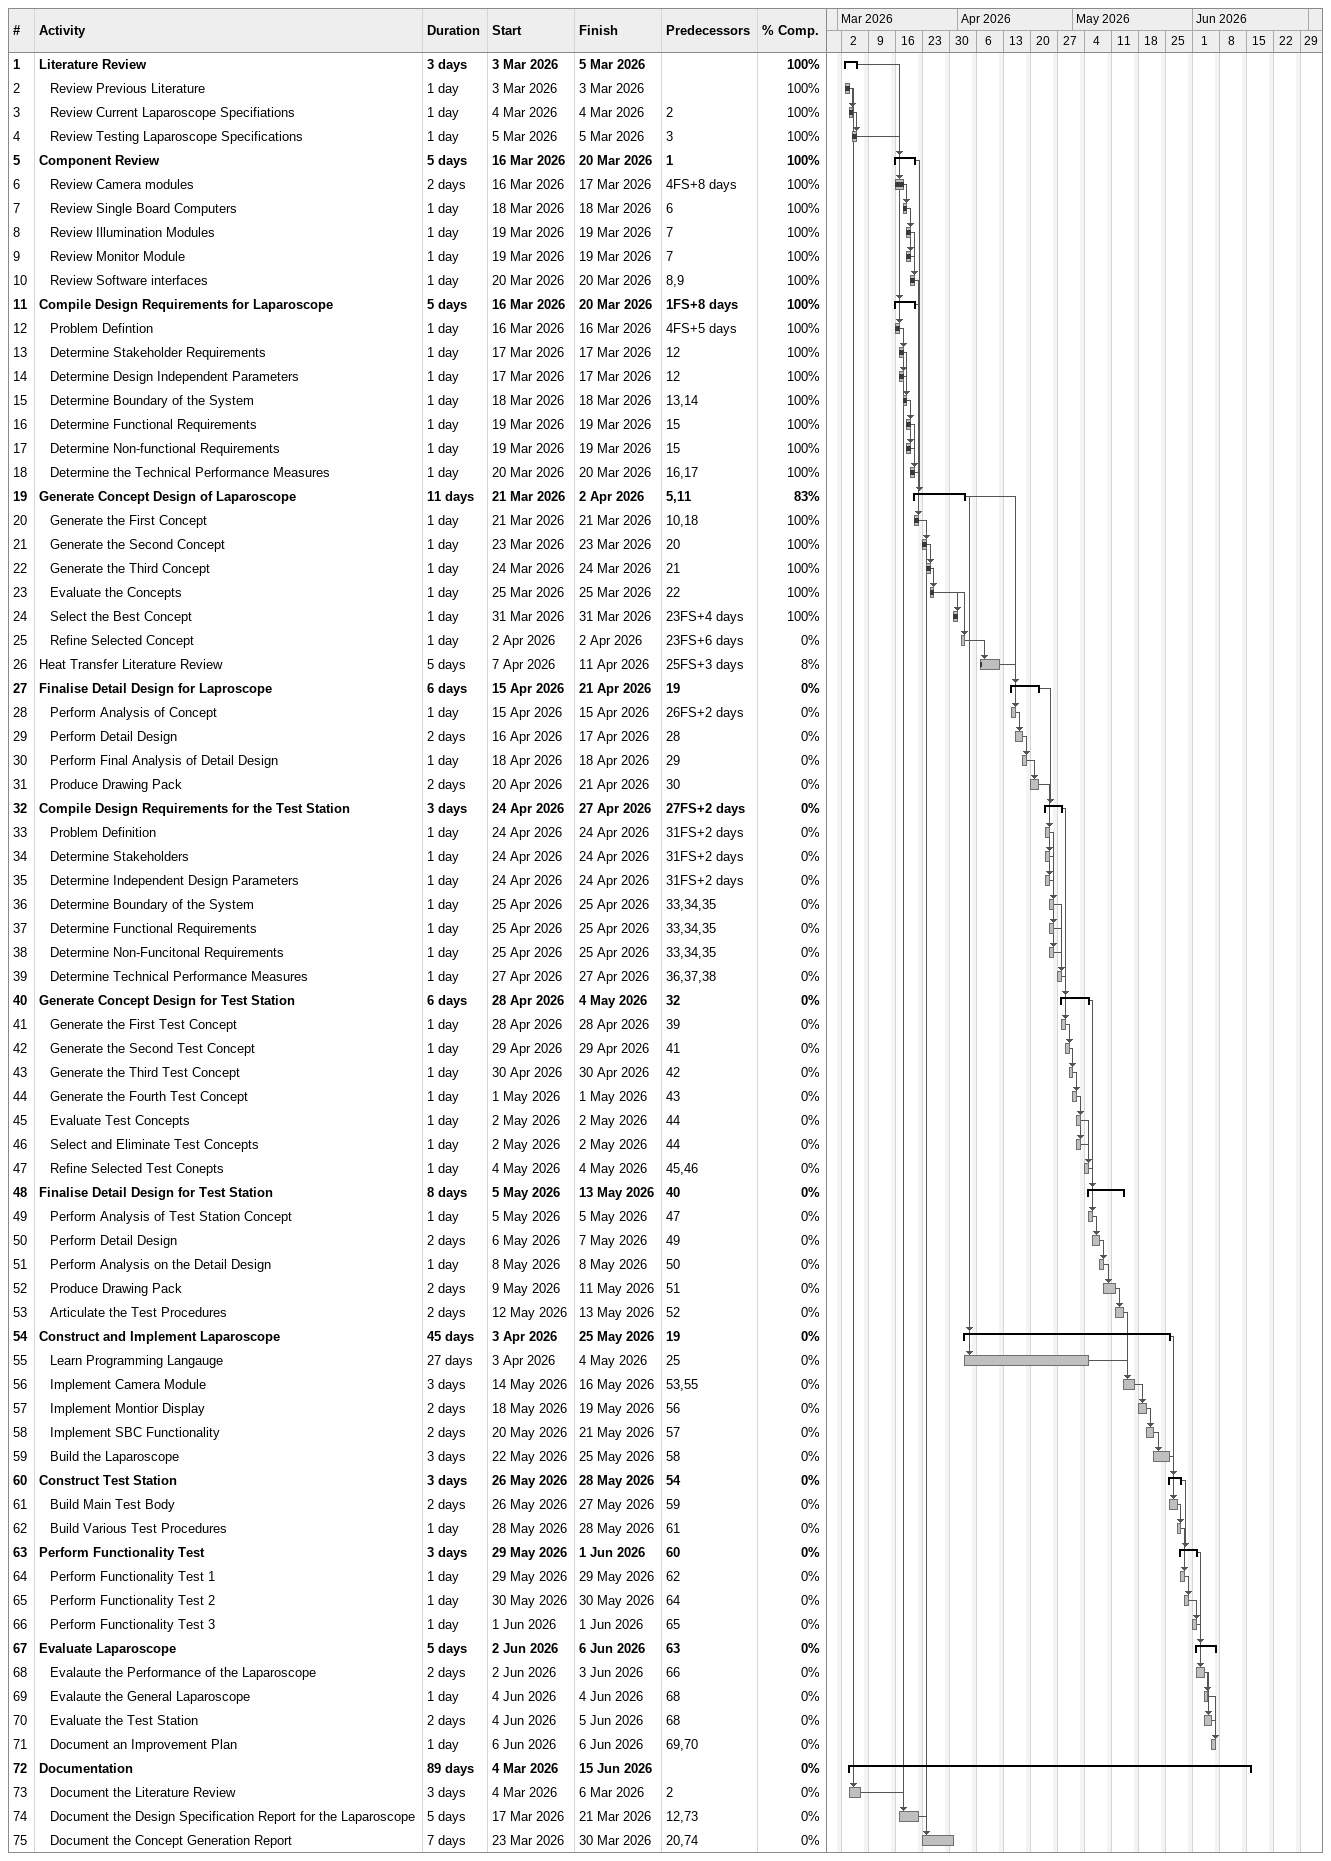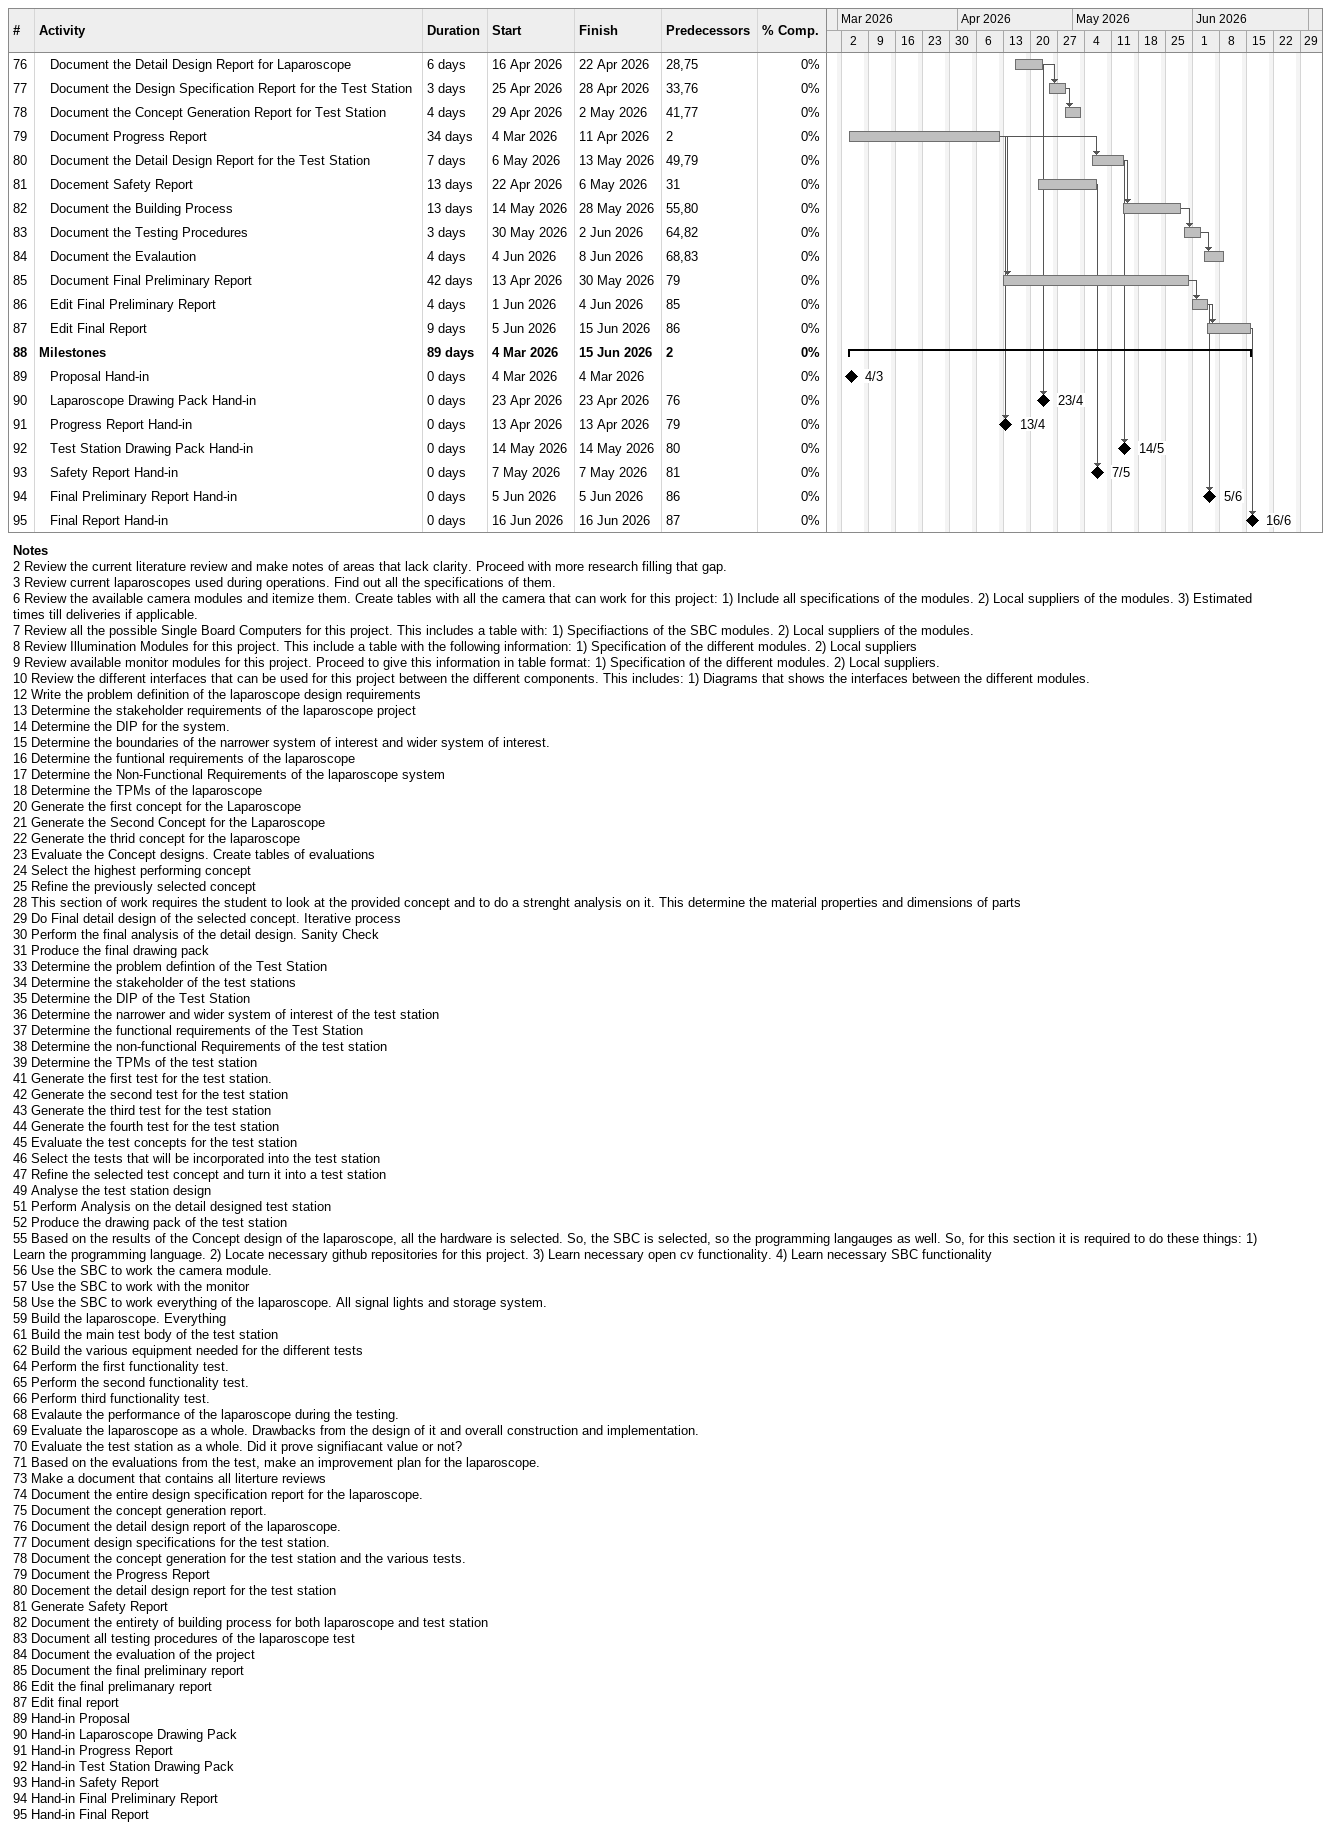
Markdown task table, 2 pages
| ID | Level | Task | Duration | Start | Finish | Predecessors | % complete |
|---|---|---|---|---|---|---|---|
| 1 | 1 | **Literature Review** | 3d | 2026-03-03 | 2026-03-05 |  | 100 |
| 2 | 2 | Review Previous Literature | 1d | 2026-03-03 | 2026-03-03 |  | 100 |
| 3 | 2 | Review Current Laparoscope Specifiations | 1d | 2026-03-04 | 2026-03-04 | 2 | 100 |
| 4 | 2 | Review Testing Laparoscope Specifications | 1d | 2026-03-05 | 2026-03-05 | 3 | 100 |
| 5 | 1 | **Component Review** | 5d | 2026-03-16 | 2026-03-20 | 1 | 100 |
| 6 | 2 | Review Camera modules | 2d | 2026-03-16 | 2026-03-17 | 4FS+8d | 100 |
| 7 | 2 | Review Single Board Computers | 1d | 2026-03-18 | 2026-03-18 | 6 | 100 |
| 8 | 2 | Review Illumination Modules | 1d | 2026-03-19 | 2026-03-19 | 7 | 100 |
| 9 | 2 | Review Monitor Module | 1d | 2026-03-19 | 2026-03-19 | 7 | 100 |
| 10 | 2 | Review Software interfaces | 1d | 2026-03-20 | 2026-03-20 | 8, 9 | 100 |
| 11 | 1 | **Compile Design Requirements for Laparoscope** | 5d | 2026-03-16 | 2026-03-20 | 1FS+8d | 100 |
| 12 | 2 | Problem Defintion | 1d | 2026-03-16 | 2026-03-16 | 4FS+5d | 100 |
| 13 | 2 | Determine Stakeholder Requirements | 1d | 2026-03-17 | 2026-03-17 | 12 | 100 |
| 14 | 2 | Determine Design Independent Parameters | 1d | 2026-03-17 | 2026-03-17 | 12 | 100 |
| 15 | 2 | Determine Boundary of the System | 1d | 2026-03-18 | 2026-03-18 | 13, 14 | 100 |
| 16 | 2 | Determine Functional Requirements | 1d | 2026-03-19 | 2026-03-19 | 15 | 100 |
| 17 | 2 | Determine Non-functional Requirements | 1d | 2026-03-19 | 2026-03-19 | 15 | 100 |
| 18 | 2 | Determine the Technical Performance Measures | 1d | 2026-03-20 | 2026-03-20 | 16, 17 | 100 |
| 19 | 1 | **Generate Concept Design of Laparoscope** | 11d | 2026-03-21 | 2026-04-02 | 5, 11 | 83 |
| 20 | 2 | Generate the First Concept | 1d | 2026-03-21 | 2026-03-21 | 10, 18 | 100 |
| 21 | 2 | Generate the Second Concept | 1d | 2026-03-23 | 2026-03-23 | 20 | 100 |
| 22 | 2 | Generate the Third Concept | 1d | 2026-03-24 | 2026-03-24 | 21 | 100 |
| 23 | 2 | Evaluate the Concepts | 1d | 2026-03-25 | 2026-03-25 | 22 | 100 |
| 24 | 2 | Select the Best Concept | 1d | 2026-03-31 | 2026-03-31 | 23FS+4d | 100 |
| 25 | 2 | Refine Selected Concept | 1d | 2026-04-02 | 2026-04-02 | 23FS+6d | 0 |
| 26 | 1 | Heat Transfer Literature Review | 5d | 2026-04-07 | 2026-04-11 | 25FS+3d | 8 |
| 27 | 1 | **Finalise Detail Design for Laproscope** | 6d | 2026-04-15 | 2026-04-21 | 19 | 0 |
| 28 | 2 | Perform Analysis of Concept | 1d | 2026-04-15 | 2026-04-15 | 26FS+2d | 0 |
| 29 | 2 | Perform Detail Design | 2d | 2026-04-16 | 2026-04-17 | 28 | 0 |
| 30 | 2 | Perform Final Analysis of Detail Design | 1d | 2026-04-18 | 2026-04-18 | 29 | 0 |
| 31 | 2 | Produce Drawing Pack | 2d | 2026-04-20 | 2026-04-21 | 30 | 0 |
| 32 | 1 | **Compile Design Requirements for the Test Station** | 3d | 2026-04-24 | 2026-04-27 | 27FS+2d | 0 |
| 33 | 2 | Problem Definition | 1d | 2026-04-24 | 2026-04-24 | 31FS+2d | 0 |
| 34 | 2 | Determine Stakeholders | 1d | 2026-04-24 | 2026-04-24 | 31FS+2d | 0 |
| 35 | 2 | Determine Independent Design Parameters | 1d | 2026-04-24 | 2026-04-24 | 31FS+2d | 0 |
| 36 | 2 | Determine Boundary of the System | 1d | 2026-04-25 | 2026-04-25 | 33, 34, 35 | 0 |
| 37 | 2 | Determine Functional Requirements | 1d | 2026-04-25 | 2026-04-25 | 33, 34, 35 | 0 |
| 38 | 2 | Determine Non-Funcitonal Requirements | 1d | 2026-04-25 | 2026-04-25 | 33, 34, 35 | 0 |
| 39 | 2 | Determine Technical Performance Measures | 1d | 2026-04-27 | 2026-04-27 | 36, 37, 38 | 0 |
| 40 | 1 | **Generate Concept Design for Test Station** | 6d | 2026-04-28 | 2026-05-04 | 32 | 0 |
| 41 | 2 | Generate the First Test Concept | 1d | 2026-04-28 | 2026-04-28 | 39 | 0 |
| 42 | 2 | Generate the Second Test Concept | 1d | 2026-04-29 | 2026-04-29 | 41 | 0 |
| 43 | 2 | Generate the Third Test Concept | 1d | 2026-04-30 | 2026-04-30 | 42 | 0 |
| 44 | 2 | Generate the Fourth Test Concept | 1d | 2026-05-01 | 2026-05-01 | 43 | 0 |
| 45 | 2 | Evaluate Test Concepts | 1d | 2026-05-02 | 2026-05-02 | 44 | 0 |
| 46 | 2 | Select and Eliminate Test Concepts | 1d | 2026-05-02 | 2026-05-02 | 44 | 0 |
| 47 | 2 | Refine Selected Test Conepts | 1d | 2026-05-04 | 2026-05-04 | 45, 46 | 0 |
| 48 | 1 | **Finalise Detail Design for Test Station** | 8d | 2026-05-05 | 2026-05-13 | 40 | 0 |
| 49 | 2 | Perform Analysis of Test Station Concept | 1d | 2026-05-05 | 2026-05-05 | 47 | 0 |
| 50 | 2 | Perform Detail Design | 2d | 2026-05-06 | 2026-05-07 | 49 | 0 |
| 51 | 2 | Perform Analysis on the Detail Design | 1d | 2026-05-08 | 2026-05-08 | 50 | 0 |
| 52 | 2 | Produce Drawing Pack | 2d | 2026-05-09 | 2026-05-11 | 51 | 0 |
| 53 | 2 | Articulate the Test Procedures | 2d | 2026-05-12 | 2026-05-13 | 52 | 0 |
| 54 | 1 | **Construct and Implement Laparoscope** | 45d | 2026-04-03 | 2026-05-25 | 19 | 0 |
| 55 | 2 | Learn Programming Langauge | 27d | 2026-04-03 | 2026-05-04 | 25 | 0 |
| 56 | 2 | Implement Camera Module | 3d | 2026-05-14 | 2026-05-16 | 53, 55 | 0 |
| 57 | 2 | Implement Montior Display | 2d | 2026-05-18 | 2026-05-19 | 56 | 0 |
| 58 | 2 | Implement SBC Functionality | 2d | 2026-05-20 | 2026-05-21 | 57 | 0 |
| 59 | 2 | Build the Laparoscope | 3d | 2026-05-22 | 2026-05-25 | 58 | 0 |
| 60 | 1 | **Construct Test Station** | 3d | 2026-05-26 | 2026-05-28 | 54 | 0 |
| 61 | 2 | Build Main Test Body | 2d | 2026-05-26 | 2026-05-27 | 59 | 0 |
| 62 | 2 | Build Various Test Procedures | 1d | 2026-05-28 | 2026-05-28 | 61 | 0 |
| 63 | 1 | **Perform Functionality Test** | 3d | 2026-05-29 | 2026-06-01 | 60 | 0 |
| 64 | 2 | Perform Functionality Test 1 | 1d | 2026-05-29 | 2026-05-29 | 62 | 0 |
| 65 | 2 | Perform Functionality Test 2 | 1d | 2026-05-30 | 2026-05-30 | 64 | 0 |
| 66 | 2 | Perform Functionality Test 3 | 1d | 2026-06-01 | 2026-06-01 | 65 | 0 |
| 67 | 1 | **Evaluate Laparoscope** | 5d | 2026-06-02 | 2026-06-06 | 63 | 0 |
| 68 | 2 | Evalaute the Performance of the Laparoscope | 2d | 2026-06-02 | 2026-06-03 | 66 | 0 |
| 69 | 2 | Evalaute the General Laparoscope | 1d | 2026-06-04 | 2026-06-04 | 68 | 0 |
| 70 | 2 | Evaluate the Test Station | 2d | 2026-06-04 | 2026-06-05 | 68 | 0 |
| 71 | 2 | Document an Improvement Plan | 1d | 2026-06-06 | 2026-06-06 | 69, 70 | 0 |
| 72 | 1 | **Documentation** | 89d | 2026-03-04 | 2026-06-15 |  | 0 |
| 73 | 2 | Document the Literature Review | 3d | 2026-03-04 | 2026-03-06 | 2 | 0 |
| 74 | 2 | Document the Design Specification Report for the Laparoscope | 5d | 2026-03-17 | 2026-03-21 | 12, 73 | 0 |
| 75 | 2 | Document the Concept Generation Report | 7d | 2026-03-23 | 2026-03-30 | 20, 74 | 0 |
| 76 | 2 | Document the Detail Design Report for Laparoscope | 6d | 2026-04-16 | 2026-04-22 | 28, 75 | 0 |
| 77 | 2 | Document the Design Specification Report for the Test Station | 3d | 2026-04-25 | 2026-04-28 | 33, 76 | 0 |
| 78 | 2 | Document the Concept Generation Report for Test Station | 4d | 2026-04-29 | 2026-05-02 | 41, 77 | 0 |
| 79 | 2 | Document Progress Report | 34d | 2026-03-04 | 2026-04-11 | 2 | 0 |
| 80 | 2 | Document the Detail Design Report for the Test Station | 7d | 2026-05-06 | 2026-05-13 | 49, 79 | 0 |
| 81 | 2 | Docement Safety Report | 13d | 2026-04-22 | 2026-05-06 | 31 | 0 |
| 82 | 2 | Document the Building Process | 13d | 2026-05-14 | 2026-05-28 | 55, 80 | 0 |
| 83 | 2 | Document the Testing Procedures | 3d | 2026-05-30 | 2026-06-02 | 64, 82 | 0 |
| 84 | 2 | Document the Evalaution | 4d | 2026-06-04 | 2026-06-08 | 68, 83 | 0 |
| 85 | 2 | Document Final Preliminary Report | 42d | 2026-04-13 | 2026-05-30 | 79 | 0 |
| 86 | 2 | Edit Final Preliminary Report | 4d | 2026-06-01 | 2026-06-04 | 85 | 0 |
| 87 | 2 | Edit Final Report | 9d | 2026-06-05 | 2026-06-15 | 86 | 0 |
| 88 | 1 | **Milestones** | 89d | 2026-03-04 | 2026-06-15 | 2 | 0 |
| 89 | 2 | Proposal Hand-in | 0d | 2026-03-04 | 2026-03-04 |  | 0 |
| 90 | 2 | Laparoscope Drawing Pack Hand-in | 0d | 2026-04-23 | 2026-04-23 | 76 | 0 |
| 91 | 2 | Progress Report Hand-in | 0d | 2026-04-13 | 2026-04-13 | 79 | 0 |
| 92 | 2 | Test Station Drawing Pack Hand-in | 0d | 2026-05-14 | 2026-05-14 | 80 | 0 |
| 93 | 2 | Safety Report Hand-in | 0d | 2026-05-07 | 2026-05-07 | 81 | 0 |
| 94 | 2 | Final Preliminary Report Hand-in | 0d | 2026-06-05 | 2026-06-05 | 86 | 0 |
| 95 | 2 | Final Report Hand-in | 0d | 2026-06-16 | 2026-06-16 | 87 | 0 |

Notes
- 2: Review the current literature review and make notes of areas that lack clarity. Proceed with more research filling that gap.
- 3: Review current laparoscopes used during operations. Find out all the specifications of them.
- 6: Review the available camera modules and itemize them. Create tables with all the camera that can work for this project: 1) Include all specifications of the modules. 2) Local suppliers of the modules. 3) Estimated times till deliveries if applicable.
- 7: Review all the possible Single Board Computers for this project. This includes a table with: 1) Specifiactions of the SBC modules. 2) Local suppliers of the modules.
- 8: Review Illumination Modules for this project. This include a table with the following information: 1) Specification of the different modules. 2) Local suppliers
- 9: Review available monitor modules for this project. Proceed to give this information in table format: 1) Specification of the different modules. 2) Local suppliers.
- 10: Review the different interfaces that can be used for this project between the different components. This includes: 1) Diagrams that shows the interfaces between the different modules.
- 12: Write the problem definition of the laparoscope design requirements
- 13: Determine the stakeholder requirements of the laparoscope project
- 14: Determine the DIP for the system.
- 15: Determine the boundaries of the narrower system of interest and wider system of interest.
- 16: Determine the funtional requirements of the laparoscope
- 17: Determine the Non-Functional Requirements of the laparoscope system
- 18: Determine the TPMs of the laparoscope
- 20: Generate the first concept for the Laparoscope
- 21: Generate the Second Concept for the Laparoscope
- 22: Generate the thrid concept for the laparoscope
- 23: Evaluate the Concept designs. Create tables of evaluations
- 24: Select the highest performing concept
- 25: Refine the previously selected concept
- 28: This section of work requires the student to look at the provided concept and to do a strenght analysis on it. This determine the material properties and dimensions of parts
- 29: Do Final detail design of the selected concept. Iterative process
- 30: Perform the final analysis of the detail design. Sanity Check
- 31: Produce the final drawing pack
- 33: Determine the problem defintion of the Test Station
- 34: Determine the stakeholder of the test stations
- 35: Determine the DIP of the Test Station
- 36: Determine the narrower and wider system of interest of the test station
- 37: Determine the functional requirements of the Test Station
- 38: Determine the non-functional Requirements of the test station
- 39: Determine the TPMs of the test station
- 41: Generate the first test for the test station.
- 42: Generate the second test for the test station
- 43: Generate the third test for the test station
- 44: Generate the fourth test for the test station
- 45: Evaluate the test concepts for the test station
- 46: Select the tests that will be incorporated into the test station
- 47: Refine the selected test concept and turn it into a test station
- 49: Analyse the test station design
- 51: Perform Analysis on the detail designed test station
- 52: Produce the drawing pack of the test station
- 55: Based on the results of the Concept design of the laparoscope, all the hardware is selected. So, the SBC is selected, so the programming langauges as well. So, for this section it is required to do these things: 1) Learn the programming language. 2) Locate necessary github repositories for this project. 3) Learn necessary open cv functionality. 4) Learn necessary SBC functionality
- 56: Use the SBC to work the camera module.
- 57: Use the SBC to work with the monitor
- 58: Use the SBC to work everything of the laparoscope. All signal lights and storage system.
- 59: Build the laparoscope. Everything
- 61: Build the main test body of the test station
- 62: Build the various equipment needed for the different tests
- 64: Perform the first functionality test.
- 65: Perform the second functionality test.
- 66: Perform third functionality test.
- 68: Evalaute the performance of the laparoscope during the testing.
- 69: Evaluate the laparoscope as a whole. Drawbacks from the design of it and overall construction and implementation.
- 70: Evaluate the test station as a whole. Did it prove signifiacant value or not?
- 71: Based on the evaluations from the test, make an improvement plan for the laparoscope.
- 73: Make a document that contains all literture reviews
- 74: Document the entire design specification report for the laparoscope.
- 75: Document the concept generation report.
- 76: Document the detail design report of the laparoscope.
- 77: Document design specifications for the test station.
- 78: Document the concept generation for the test station and the various tests.
- 79: Document the Progress Report
- 80: Docement the detail design report for the test station
- 81: Generate Safety Report
- 82: Document the entirety of building process for both laparoscope and test station
- 83: Document all testing procedures of the laparoscope test
- 84: Document the evaluation of the project
- 85: Document the final preliminary report
- 86: Edit the final prelimanary report
- 87: Edit final report
- 89: Hand-in Proposal
- 90: Hand-in Laparoscope Drawing Pack
- 91: Hand-in Progress Report
- 92: Hand-in Test Station Drawing Pack
- 93: Hand-in Safety Report
- 94: Hand-in Final Preliminary Report
- 95: Hand-in Final Report
